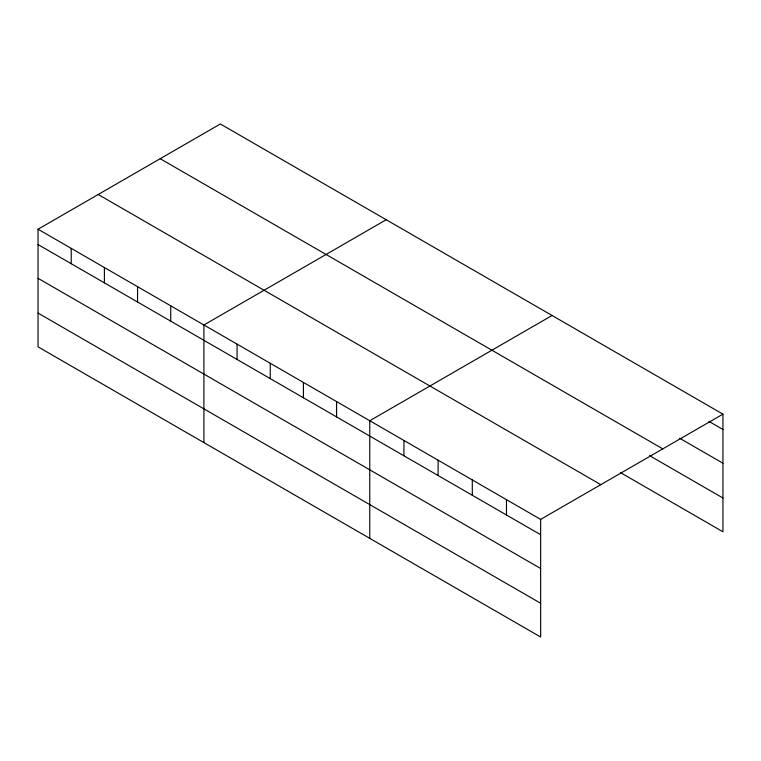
<?xml version="1.0" encoding="UTF-8"?>
<svg xmlns="http://www.w3.org/2000/svg" width="761" height="761" viewBox="0 0 761 761"><rect width="100%" height="100%" fill="white"/><g stroke="black" fill="none" stroke-linecap="round" stroke-linejoin="round"><path stroke-width="1.14" d="M540.643 568.486L540.643 519.392L38.05 229.223L38.05 346.854L540.643 637.024L540.643 568.486L38.05 278.317M620.424 472.581L722.95 531.777L722.95 414.146L220.357 123.976L38.05 229.223M386.208 219.729L203.91 324.985L203.91 442.617M552.067 315.482L369.76 420.738L369.76 538.369M540.643 519.392L722.95 414.146M708.881 421.347L722.95 429.47M679.725 438.279L722.95 463.23M160.191 158.707L662.793 448.876M649.571 455.649L722.95 498.017M98.207 194.493L600.81 484.662M38.05 244.557L540.643 534.726M38.05 313.094L540.643 603.264M506.474 499.663L506.474 514.997M472.296 479.934L472.296 495.259M438.117 460.205L438.117 475.53M403.939 440.467L403.939 455.801M336.59 401.589L336.59 416.914M303.42 382.431L303.42 397.765M270.25 363.282L270.25 378.617M237.08 344.134L237.08 359.458M170.74 305.827L170.74 321.161M137.56 286.678L137.56 302.003M104.39 267.53L104.39 282.854M71.22 248.371L71.22 263.706"/></g></svg>
